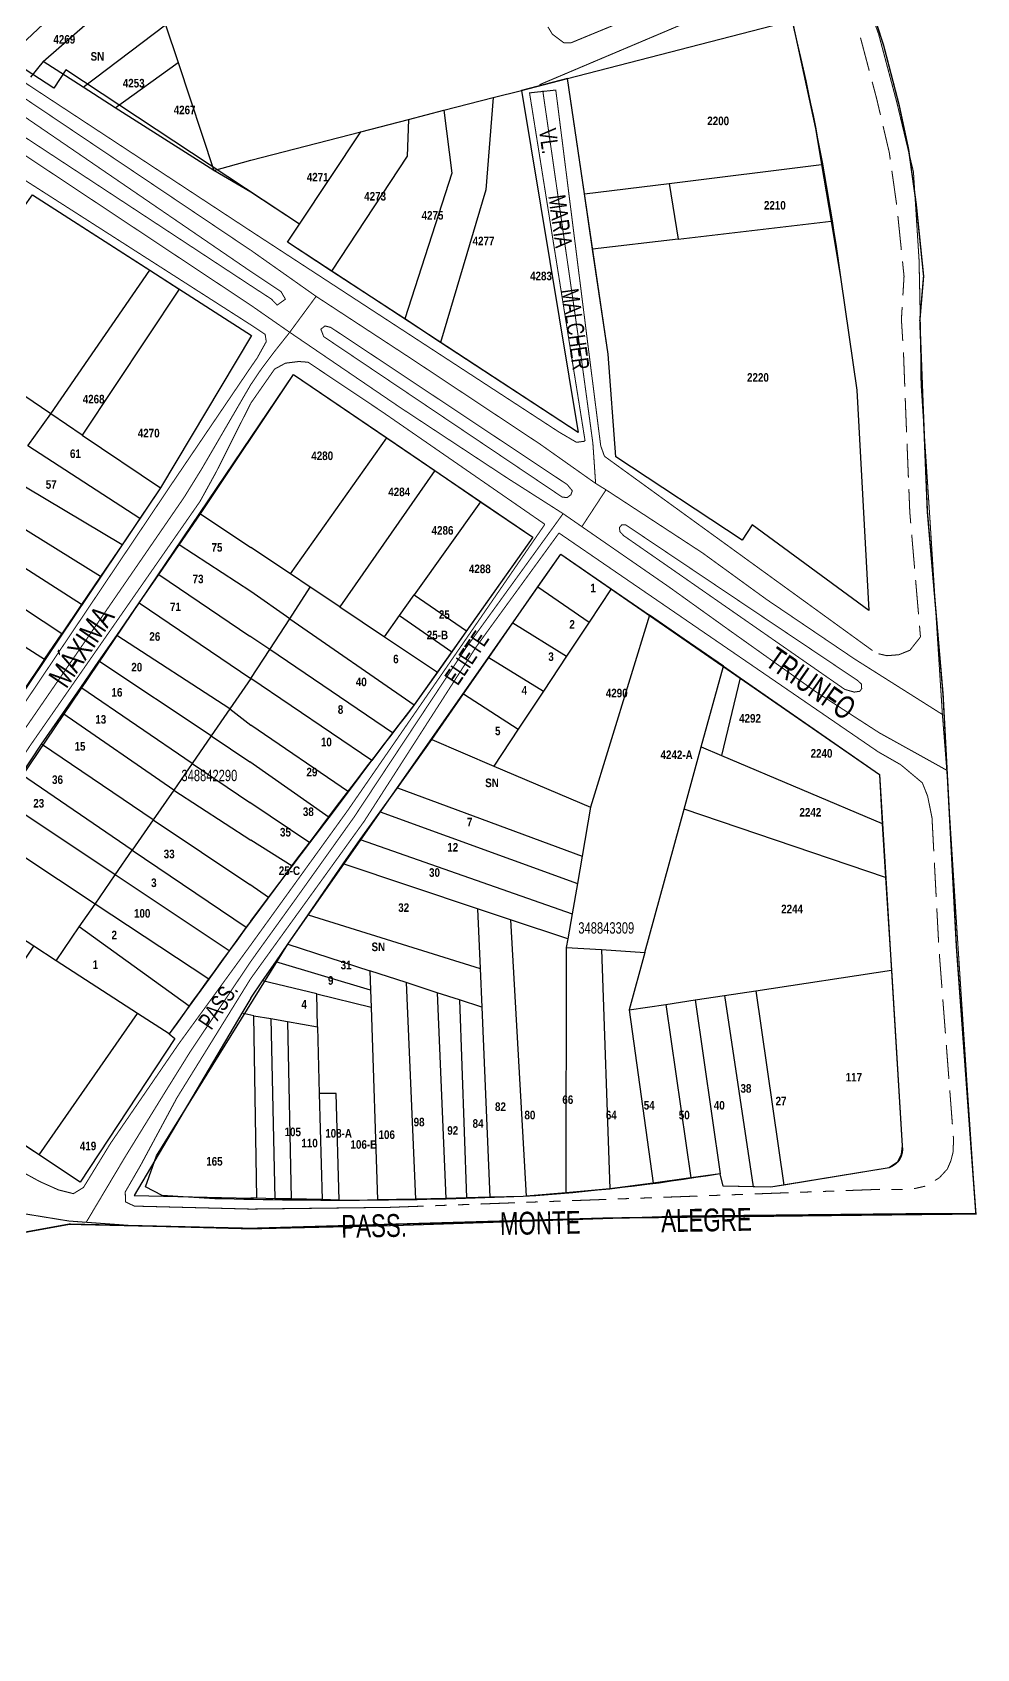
# Model space of a CAD drawing. Extents: x 203136 to 205923, y 4839890 to 4842982.
# Drawn here: x 205757.8 to 205923.3, y 4840331.5 to 4840615 of the extents above; entities that cross this region are included whole.
import ezdxf
from ezdxf.enums import TextEntityAlignment as Align

# ---------------------------------------------------------------- set-up
doc = ezdxf.new("R2010")
doc.units = 0
doc.header["$LTSCALE"] = 1.5
doc.header["$MEASUREMENT"] = 0
for name, pattern in [('TRACO_11', [8, 3, -1, 3, -1]), ('TRACO_13', [8, 5, -1, 1, -1]), ('TRACO_25', [8, 3, -1, 1, -1, 1, -1])]:
    doc.linetypes.add(name, pattern=pattern)
for name, color, linetype in [('CD_MALHA_LOTES', 40, 'CONTINUOUS'), ('CD_TXT_QUADRA', 7, 'CONTINUOUS'), ('LM-LIM-SETOR-FISCAL', 7, 'CONTINUOUS'), ('RU-QUADRAS', 210, 'CONTINUOUS'), ('SV-EIXO-RUA-N-PAV', 6, 'CONTINUOUS'), ('SV-EIXO-RUA-PAV', 20, 'CONTINUOUS'), ('SV-RUA-NAO-PAV-S-GUIA-C-GUIA', 7, 'CONTINUOUS'), ('SV-RUA-PAVIM-S-GUIA-C-GUIA', 7, 'CONTINUOUS'), ('SV-TXT-RUA-N-PAV-S-GUIA-C-GUIA', 7, 'CONTINUOUS'), ('SV-TXT-RUA-PAV-S-GUIA-C-GUIA', 7, 'CONTINUOUS'), ('Th_NmrPort', 1, 'CONTINUOUS')]:
    doc.layers.add(name, color=color, linetype=linetype)
doc.styles.add('ARIAL', font='ARIAL.TTF')
doc.styles.get("Standard").update_dxf_attribs({"font": 'swisscbo.ttf'})
doc.linetypes.add('Limite', pattern='A,20,-3,[130,ltypeshp.shx,S=6.35,R=0,X=0,Y=0],-3,20', length=46)

msp = doc.modelspace()

# ---------------------------------------------------------------- linework, layer by layer
at = {"layer": 'CD_MALHA_LOTES', "linetype": 'Continuous'}
for p, q in [((205851.58, 4840606.89), (205890.95, 4840617.03)), ((205890.95, 4840617.03), (205895.05, 4840598.11)), ((205843.5, 4840604.81), (205851.58, 4840606.89)), ((205854.55, 4840586.64), (205851.58, 4840606.89)), ((205838.54, 4840603.54), (205843.5, 4840604.81)), ((205843.5, 4840604.81), (205853.45, 4840544.82)), ((205823.7, 4840599.72), (205829.89, 4840601.31)), ((205829.89, 4840601.31), (205838.54, 4840603.54)), ((205829.89, 4840601.31), (205831.32, 4840590.31)), ((205838.54, 4840603.54), (205837.28, 4840587.34)), ((205815.35, 4840597.56), (205823.7, 4840599.72)), ((205823.7, 4840599.72), (205823.49, 4840593.27)), ((205796.06, 4840592.59), (205815.35, 4840597.56)), ((205804.62, 4840581.36), (205815.35, 4840597.56)), ((205895.05, 4840598.11), (205896.1, 4840591.82)), ((205823.49, 4840593.27), (205810.21, 4840573.12)), ((205831.32, 4840590.31), (205823.04, 4840564.73)), ((205869.38, 4840588.49), (205896.1, 4840591.82)), ((205896.1, 4840591.82), (205897.76, 4840581.89)), ((205804.62, 4840581.36), (205796.05, 4840586.97)), ((205837.28, 4840587.34), (205829.31, 4840560.62)), ((205854.55, 4840586.64), (205869.38, 4840588.49)), ((205869.38, 4840588.49), (205870.95, 4840578.72)), ((205855.97, 4840576.96), (205854.55, 4840586.64)), ((205802.5, 4840578.17), (205804.62, 4840581.36)), ((205870.95, 4840578.72), (205897.76, 4840581.89)), ((205897.76, 4840581.89), (205899.47, 4840571.65)), ((205870.95, 4840578.72), (205855.97, 4840576.96)), ((205810.21, 4840573.12), (205802.5, 4840578.17)), ((205858.67, 4840558.55), (205855.97, 4840576.96)), ((205823.04, 4840564.73), (205810.21, 4840573.12)), ((205899.47, 4840571.65), (205902.28, 4840552.21)), ((205829.31, 4840560.62), (205823.04, 4840564.73)), ((205853.45, 4840544.82), (205829.31, 4840560.62)), ((205860.03, 4840540.53), (205858.67, 4840558.55)), ((205787.25, 4840530.55), (205803.54, 4840554.98)), ((205803.54, 4840554.98), (205819.89, 4840543.86)), ((205902.28, 4840552.21), (205904.37, 4840513.59)), ((205803.03, 4840520), (205819.89, 4840543.86)), ((205819.89, 4840543.86), (205828.3, 4840538.14)), ((205882.17, 4840525.95), (205860.03, 4840540.53)), ((205828.3, 4840538.14), (205811.68, 4840514.22)), ((205828.3, 4840538.14), (205836.34, 4840532.67)), ((205836.34, 4840532.67), (205824.73, 4840516.36)), ((205836.34, 4840532.67), (205845.47, 4840526.45)), ((205883.93, 4840528.63), (205882.17, 4840525.95)), ((205904.37, 4840513.59), (205883.93, 4840528.63)), ((205803.03, 4840520), (205796.07, 4840524.63)), ((205845.47, 4840526.45), (205833.88, 4840510.02)), ((205846.39, 4840517.75), (205850.39, 4840523.49)), ((205850.39, 4840523.49), (205859.23, 4840517.41)), ((205806.5, 4840517.67), (205803.03, 4840520)), ((205802.92, 4840512.15), (205796.07, 4840516.9)), ((205802.92, 4840512.15), (205806.5, 4840517.67)), ((205811.68, 4840514.22), (205806.5, 4840517.67)), ((205822.14, 4840512.72), (205824.73, 4840516.36)), ((205824.73, 4840516.36), (205833.88, 4840510.02)), ((205842.02, 4840511.44), (205846.39, 4840517.75)), ((205846.39, 4840517.75), (205855.37, 4840511.57)), ((205859.23, 4840517.41), (205855.37, 4840511.57)), ((205859.23, 4840517.41), (205865.97, 4840512.77)), ((205811.68, 4840514.22), (205819.48, 4840509)), ((205799.39, 4840506.73), (205802.92, 4840512.15)), ((205802.92, 4840512.15), (205824.69, 4840497.05)), ((205819.48, 4840509), (205822.14, 4840512.72)), ((205822.14, 4840512.72), (205831.28, 4840506.33)), ((205837.81, 4840505.36), (205842.02, 4840511.44)), ((205842.02, 4840511.44), (205851.42, 4840505.59)), ((205855.37, 4840511.57), (205851.42, 4840505.59)), ((205865.97, 4840512.77), (205855.63, 4840479.08)), ((205872.04, 4840508.59), (205865.97, 4840512.77)), ((205799.39, 4840506.73), (205795.92, 4840509.12)), ((205819.48, 4840509), (205828.77, 4840502.79)), ((205833.88, 4840510.02), (205831.28, 4840506.33)), ((205878.89, 4840503.82), (205872.04, 4840508.59)), ((205796.06, 4840501.65), (205799.39, 4840506.73)), ((205820.91, 4840492.13), (205799.39, 4840506.73)), ((205831.28, 4840506.33), (205828.77, 4840502.79)), ((205833.37, 4840498.97), (205837.81, 4840505.36)), ((205837.81, 4840505.36), (205847.36, 4840499.45)), ((205851.42, 4840505.59), (205847.36, 4840499.45)), ((205828.77, 4840502.79), (205824.69, 4840497.05)), ((205875.01, 4840489.66), (205878.89, 4840503.82)), ((205878.89, 4840503.82), (205881.84, 4840501.77)), ((205817.29, 4840487.3), (205796.06, 4840501.65)), ((205847.36, 4840499.45), (205842.95, 4840492.77)), ((205881.84, 4840501.77), (205878.55, 4840488.17)), ((205881.84, 4840501.77), (205906.22, 4840484.81)), ((205824.69, 4840497.05), (205820.91, 4840492.13)), ((205827.81, 4840490.97), (205833.37, 4840498.97)), ((205833.37, 4840498.97), (205842.95, 4840492.77)), ((205813.19, 4840481.78), (205796.06, 4840493.49)), ((205820.91, 4840492.13), (205817.29, 4840487.3)), ((205821.76, 4840482.51), (205827.81, 4840490.97)), ((205827.81, 4840490.97), (205838.69, 4840486.32)), ((205842.95, 4840492.77), (205838.69, 4840486.32)), ((205872.03, 4840478.78), (205875.01, 4840489.66)), ((205875.01, 4840489.66), (205878.55, 4840488.17)), ((205878.55, 4840488.17), (205906.74, 4840476.23)), ((205809.79, 4840477.28), (205795.92, 4840487.06)), ((205813.19, 4840481.78), (205817.29, 4840487.3)), ((205838.69, 4840486.32), (205855.63, 4840479.08)), ((205818.73, 4840478.27), (205821.76, 4840482.51)), ((205821.76, 4840482.51), (205854.14, 4840470.49)), ((205906.22, 4840484.81), (205906.74, 4840476.23)), ((205806.42, 4840472.83), (205795.92, 4840479.95)), ((205809.79, 4840477.28), (205813.19, 4840481.78)), ((205806.42, 4840472.83), (205809.79, 4840477.28)), ((205815.26, 4840473.41), (205818.73, 4840478.27)), ((205818.73, 4840478.27), (205853.31, 4840465.7)), ((205855.63, 4840479.08), (205854.14, 4840470.49)), ((205865.15, 4840453.63), (205872.03, 4840478.78)), ((205907.32, 4840466.8), (205872.03, 4840478.78)), ((205906.74, 4840476.23), (205907.32, 4840466.8)), ((205803.35, 4840468.76), (205796.07, 4840473.3)), ((205803.35, 4840468.76), (205806.42, 4840472.83)), ((205812.23, 4840469.17), (205815.26, 4840473.41)), ((205815.26, 4840473.41), (205852.38, 4840460.38)), ((205799.17, 4840463.26), (205803.35, 4840468.76)), ((205806.11, 4840460.25), (205812.23, 4840469.17)), ((205835.82, 4840461.29), (205812.23, 4840469.17)), ((205854.14, 4840470.49), (205853.31, 4840465.7)), ((205799.17, 4840463.26), (205795.92, 4840465.52)), ((205853.31, 4840465.7), (205852.38, 4840460.38)), ((205907.32, 4840466.8), (205908.33, 4840450.52)), ((205796.06, 4840459.12), (205799.17, 4840463.26)), ((205802.57, 4840455.09), (205806.11, 4840460.25)), ((205806.11, 4840460.25), (205836.26, 4840450.81)), ((205841.61, 4840459.36), (205835.82, 4840461.29)), ((205835.82, 4840461.29), (205836.26, 4840450.81)), ((205852.38, 4840460.38), (205851.62, 4840456.01)), ((205841.61, 4840459.36), (205844.31, 4840410.87)), ((205851.62, 4840456.01), (205841.61, 4840459.36)), ((205800.44, 4840451.99), (205802.57, 4840455.09)), ((205802.57, 4840455.09), (205816.93, 4840450.42)), ((205851.34, 4840454.39), (205851.27, 4840411.48)), ((205851.36, 4840454.52), (205851.34, 4840454.39)), ((205851.62, 4840456.01), (205851.36, 4840454.52)), ((205851.36, 4840454.52), (205857.52, 4840454.12)), ((205857.52, 4840454.12), (205865.15, 4840453.63)), ((205857.52, 4840454.12), (205858.98, 4840412.15)), ((205798.14, 4840448.63), (205800.44, 4840451.99)), ((205817.04, 4840447.01), (205800.44, 4840451.99)), ((205865.15, 4840453.63), (205862.38, 4840443.54)), ((205796.06, 4840445.59), (205798.14, 4840448.63)), ((205807.62, 4840446.35), (205798.14, 4840448.63)), ((205823.29, 4840448.35), (205816.93, 4840450.42)), ((205816.93, 4840450.42), (205817.04, 4840447.01)), ((205823.29, 4840448.35), (205824.93, 4840410.39)), ((205828.75, 4840446.57), (205823.29, 4840448.35)), ((205836.26, 4840450.81), (205836.55, 4840444.03)), ((205884.55, 4840446.91), (205908.33, 4840450.52)), ((205908.33, 4840450.52), (205910.22, 4840419.74)), ((205807.77, 4840440.61), (205807.62, 4840446.35)), ((205807.62, 4840446.35), (205817.15, 4840444.05)), ((205817.04, 4840447.01), (205817.15, 4840444.05)), ((205828.75, 4840446.57), (205830.27, 4840410.51)), ((205832.62, 4840445.31), (205828.75, 4840446.57)), ((205832.62, 4840445.31), (205833.9, 4840410.6)), ((205836.55, 4840444.03), (205832.62, 4840445.31)), ((205868.82, 4840444.52), (205873.95, 4840445.3)), ((205873.95, 4840445.3), (205879.1, 4840446.08)), ((205873.95, 4840445.3), (205878.35, 4840414.83)), ((205879.1, 4840446.08), (205884.55, 4840446.91)), ((205879.1, 4840446.08), (205884.13, 4840412.55)), ((205884.55, 4840446.91), (205889.46, 4840412.85)), ((205797.11, 4840410.52), (205796.61, 4840442.54)), ((205796.61, 4840442.54), (205799.59, 4840442.03)), ((205817.15, 4840444.05), (205818.3, 4840410.24)), ((205836.55, 4840444.03), (205837.95, 4840410.69)), ((205862.38, 4840443.54), (205868.82, 4840444.52)), ((205862.38, 4840443.54), (205866.57, 4840413.19)), ((205868.82, 4840444.52), (205873.21, 4840414.11)), ((205799.59, 4840442.03), (205802.5, 4840441.52)), ((205799.59, 4840442.03), (205800.3, 4840410.45)), ((205802.5, 4840441.52), (205807.77, 4840440.61)), ((205802.5, 4840441.52), (205803.14, 4840410.4)), ((205807.77, 4840440.61), (205808.08, 4840428.89)), ((205811.05, 4840428.87), (205808.08, 4840428.89)), ((205808.08, 4840428.89), (205808.58, 4840410.28)), ((205811.57, 4840410.22), (205811.05, 4840428.87)), ((205910.22, 4840419.74), (205910.04, 4840418.19)), ((205910.04, 4840418.19), (205909.39, 4840416.83)), ((205873.21, 4840414.11), (205866.57, 4840413.19)), ((205878.35, 4840414.83), (205873.21, 4840414.11)), ((205878.86, 4840412.66), (205878.35, 4840414.83)), ((205907.97, 4840415.86), (205889.46, 4840412.85)), ((205909.39, 4840416.83), (205907.97, 4840415.86)), ((205851.27, 4840411.48), (205844.31, 4840410.87)), ((205858.98, 4840412.15), (205851.27, 4840411.48)), ((205866.57, 4840413.19), (205858.98, 4840412.15)), ((205884.13, 4840412.55), (205878.86, 4840412.66)), ((205887.2, 4840412.48), (205884.13, 4840412.55)), ((205889.46, 4840412.85), (205887.2, 4840412.48)), ((205797.11, 4840410.52), (205796.06, 4840410.54)), ((205800.3, 4840410.45), (205797.11, 4840410.52)), ((205803.14, 4840410.4), (205800.3, 4840410.45)), ((205808.58, 4840410.28), (205803.14, 4840410.4)), ((205811.57, 4840410.22), (205808.58, 4840410.28)), ((205814.77, 4840410.16), (205811.57, 4840410.22)), ((205818.3, 4840410.24), (205814.77, 4840410.16)), ((205824.93, 4840410.39), (205818.3, 4840410.24)), ((205830.27, 4840410.51), (205824.93, 4840410.39)), ((205833.9, 4840410.6), (205830.27, 4840410.51)), ((205837.95, 4840410.69), (205833.9, 4840410.6)), ((205843.83, 4840410.83), (205837.95, 4840410.69)), ((205844.31, 4840410.87), (205843.83, 4840410.83))]:
    msp.add_line(p, q, dxfattribs=at)
at = {"layer": 'CD_MALHA_LOTES', "linetype": 'Continuous', "flags": 128}
for points in [[(205752.95, 4840610.13), (205776.02, 4840631.83)], [(205759.67, 4840609.84), (205777.98, 4840625.9)], [(205766.69, 4840605.37), (205781.14, 4840616.32)], [(205781.14, 4840616.32), (205783.32, 4840609.72)], [(205759.67, 4840609.84), (205757.46, 4840607.15)], [(205766.69, 4840605.37), (205759.67, 4840609.84)], [(205772.33, 4840601.77), (205783.32, 4840609.72)], [(205783.32, 4840609.72), (205789.57, 4840590.77)], [(205772.33, 4840601.77), (205766.69, 4840605.37)], [(205789.57, 4840590.77), (205772.33, 4840601.77)], [(205789.57, 4840590.77), (205796.06, 4840592.59)], [(205796.05, 4840586.97), (205789.57, 4840590.77)], [(205740.42, 4840562.03), (205757.84, 4840586.46)], [(205757.84, 4840586.46), (205778.38, 4840573.25)], [(205761.02, 4840548.09), (205778.38, 4840573.25)], [(205778.38, 4840573.25), (205783.5, 4840569.96)], [(205783.5, 4840569.96), (205766.51, 4840544.37)], [(205761.02, 4840548.09), (205740.42, 4840562.03)], [(205757.02, 4840542.5), (205761.02, 4840548.09)], [(205766.51, 4840544.37), (205761.02, 4840548.09)], [(205776.64, 4840529.74), (205757.02, 4840542.5)], [(205766.51, 4840544.37), (205780.25, 4840535.08)], [(205773.52, 4840525.14), (205753.24, 4840537.2)], [(205780.25, 4840535.08), (205776.64, 4840529.74)], [(205769.75, 4840519.58), (205749.58, 4840532.08)], [(205783.51, 4840525.11), (205787.25, 4840530.55)], [(205787.25, 4840530.55), (205796.07, 4840524.63)], [(205766.41, 4840514.65), (205746.31, 4840527.5)], [(205776.64, 4840529.74), (205773.52, 4840525.14)], [(205773.52, 4840525.14), (205769.75, 4840519.58)], [(205779.94, 4840519.93), (205783.51, 4840525.11)], [(205796.07, 4840516.9), (205783.51, 4840525.11)], [(205762.94, 4840509.53), (205742.9, 4840522.72)], [(205769.75, 4840519.58), (205766.41, 4840514.65)], [(205776.49, 4840514.93), (205779.94, 4840519.93)], [(205779.94, 4840519.93), (205795.92, 4840509.12)], [(205739.54, 4840518.02), (205759.91, 4840505.05)], [(205766.41, 4840514.65), (205762.94, 4840509.53)], [(205772.57, 4840509.24), (205776.49, 4840514.93)], [(205776.49, 4840514.93), (205796.06, 4840501.65)], [(205759.91, 4840505.05), (205762.94, 4840509.53)], [(205769.44, 4840504.69), (205772.57, 4840509.24)], [(205792.39, 4840496.33), (205772.57, 4840509.24)], [(205759.91, 4840505.05), (205755.91, 4840499.03)], [(205766.27, 4840500.1), (205769.44, 4840504.69)], [(205789.15, 4840491.64), (205769.44, 4840504.69)], [(205763.12, 4840495.52), (205766.27, 4840500.1)], [(205785.78, 4840486.76), (205766.27, 4840500.1)], [(205796.06, 4840501.65), (205792.39, 4840496.33)], [(205792.39, 4840496.33), (205789.15, 4840491.64)], [(205792.39, 4840496.33), (205796.06, 4840493.49)], [(205759.42, 4840490.16), (205763.12, 4840495.52)], [(205782.57, 4840482.1), (205763.12, 4840495.52)], [(205789.15, 4840491.64), (205785.78, 4840486.76)], [(205789.15, 4840491.64), (205795.92, 4840487.06)], [(205755.87, 4840484.85), (205759.42, 4840490.16)], [(205778.99, 4840476.9), (205759.42, 4840490.16)], [(205785.78, 4840486.76), (205782.57, 4840482.1)], [(205785.78, 4840486.76), (205795.92, 4840479.95)], [(205775.31, 4840471.57), (205755.87, 4840484.85)], [(205782.57, 4840482.1), (205778.99, 4840476.9)], [(205782.57, 4840482.1), (205796.07, 4840473.3)], [(205772.33, 4840467.25), (205752.79, 4840480.25)], [(205778.99, 4840476.9), (205775.31, 4840471.57)], [(205778.99, 4840476.9), (205795.92, 4840465.52)], [(205768.79, 4840462.11), (205749.28, 4840475.01)], [(205772.33, 4840467.25), (205775.31, 4840471.57)], [(205775.31, 4840471.57), (205795.28, 4840458.04)], [(205768.79, 4840462.11), (205772.33, 4840467.25)], [(205792.29, 4840453.91), (205772.33, 4840467.25)], [(205758.02, 4840454.73), (205750.16, 4840459.81)], [(205766.02, 4840458.1), (205768.79, 4840462.11)], [(205788.72, 4840448.95), (205768.79, 4840462.11)], [(205761.94, 4840452.19), (205766.02, 4840458.1)], [(205785.29, 4840444.19), (205766.02, 4840458.1)], [(205795.28, 4840458.04), (205792.29, 4840453.91)], [(205796.06, 4840459.12), (205795.28, 4840458.04)], [(205741.42, 4840429.81), (205758.02, 4840454.73)], [(205761.94, 4840452.19), (205758.02, 4840454.73)], [(205792.29, 4840453.91), (205788.72, 4840448.95)], [(205776.21, 4840442.95), (205761.94, 4840452.19)], [(205788.72, 4840448.95), (205785.29, 4840444.19)], [(205796.06, 4840445.59), (205794.5, 4840442.96)], [(205758.97, 4840418.17), (205776.21, 4840442.95)], [(205794.5, 4840442.96), (205775.62, 4840411)], [(205781.78, 4840439.34), (205776.21, 4840442.95)], [(205785.29, 4840444.19), (205781.78, 4840439.34)], [(205796.61, 4840442.54), (205794.5, 4840442.96)], [(205782.78, 4840438.57), (205766.16, 4840413.32)], [(205781.78, 4840439.34), (205782.78, 4840438.57)], [(205758.97, 4840418.17), (205741.42, 4840429.81)], [(205766.16, 4840413.32), (205758.97, 4840418.17)], [(205775.62, 4840411), (205796.06, 4840410.54)]]:
    msp.add_lwpolyline(points, dxfattribs=at)
at = {"layer": 'LM-LIM-SETOR-FISCAL', "linetype": 'Limite', "ltscale": 0.1, "flags": 128}
msp.add_lwpolyline([(205796.637551, 4840879.134685, 0.25, 0.25, 0), (205808.48727, 4840856.309356, 0.25, 0.25, 0), (205816.796096, 4840831.429166, 0.25, 0.25, 0), (205829.551494, 4840801.498184, 0.25, 0.25, 0), (205834.603136, 4840789.879406, 0.25, 0.25, 0), (205840.59, 4840778.23, 0.25, 0.25, 0), (205847.483918, 4840761.167439, 0.25, 0.25, 0), (205854.08, 4840746.99, 0.25, 0.25, 0), (205877.51, 4840691.54, 0.25, 0.25, 0), (205884.885858, 4840672.908494, 0.25, 0.25, 0), (205901.13444, 4840629.162311, 0.25, 0.25, 0), (205904.259167, 4840621.03802, 0.25, 0.25, 0), (205906.967264, 4840612.705414, 0.25, 0.25, 0), (205909.675361, 4840602.289656, 0.25, 0.25, 0), (205911.34, 4840594.51, 0.25, 0.25, 0), (205912.69, 4840584.83, 0.25, 0.25, 0), (205913.98, 4840572.23, 0.25, 0.25, 0), (205913.32, 4840564.48, 0.25, 0.25, 0), (205914.03, 4840545.8, 0.25, 0.25, 0), (205913.91, 4840549.03, 0.25, 0.25, 0), (205914.63, 4840531, 0.25, 0.25, 0), (205917.39, 4840498.82, 0.25, 0.25, 0), (205919.73, 4840454.56, 0.25, 0.25, 0), (205923.14, 4840407.79, 0.25, 0.25, 0), (205897.79, 4840407.51, 0.25, 0.25, 0), (205858.91, 4840407.06, 0.25, 0.25, 0), (205796.08, 4840405.24, 0.25, 0.25, 0), (205764.26, 4840405.98, 0.25, 0.25, 0), (205736.74, 4840400.96, 0.25, 0.25, 0), (205726.05, 4840399.81, 0.25, 0.25, 0), (205697.41, 4840396.68, 0.25, 0.25, 0), (205662.09, 4840393.46, 0.25, 0.25, 0), (205636.95, 4840391.19, 0.25, 0.25, 0), (205616.4, 4840390.16, 0.25, 0.25, 0), (205576.04, 4840387.63, 0.25, 0.25, 0), (205567, 4840387.4, 0.25, 0.25, 0), (205549.68, 4840367.85, 0.25, 0.25, 0), (205538.067517, 4840352.483878, 0.25, 0.25, 0), (205492.4, 4840341.86, 0.25, 0.25, 0), (205506.65, 4840286.68, 0.25, 0.25, 0), (205534.31, 4840190.98, 0.25, 0.25, 0), (205544.65, 4840144.32, 0.25, 0.25, 0), (205560.85, 4840102.55, 0.25, 0.25, 0), (205560.78, 4840096.06, 0.25, 0.25, 0), (205552, 4840082.31, 0.25, 0.25, 0), (205542.1, 4840064.81, 0.25, 0.25, 0), (205533.33, 4840045.06, 0.25, 0.25, 0), (205512.8, 4840009.23, 0.25, 0.25, 0), (205504.55, 4839990.93, 0.25, 0.25, 0), (205495.61, 4839960.4, 0.25, 0.25, 0), (205494.7, 4839946.99, 0.25, 0.25, 0), (205488.84, 4839943.92, 0.25, 0.25, 0), (205481.22, 4839947.04, 0.25, 0.25, 0), (205441.48, 4839954.26, 0.25, 0.25, 0), (205421.36, 4839957.89, 0.25, 0.25, 0), (205314.35, 4839973.26, 0.25, 0.25, 0), (205291.86, 4839974.37, 0.25, 0.25, 0), (205200.91, 4839976.33, 0.25, 0.25, 0), (205183.28, 4839976.72, 0.25, 0.25, 0), (205166.57, 4839976.23, 0.25, 0.25, 0), (205097.95, 4839974.93, 0.25, 0.25, 0), (205037.73, 4839972.91, 0.25, 0.25, 0), (204995.55, 4839971.58, 0.25, 0.25, 0), (204940.72, 4839991.63, 0.25, 0.25, 0), (204932.09, 4839998.44, 0.25, 0.25, 0), (204928.74, 4839994.95, 0.25, 0.25, 0), (204913.47, 4839976.19, 0.25, 0.25, 0), (204908.3, 4839968.72, 0.25, 0.25, 0), (204905.09, 4839962.5, 0.25, 0.25, 0), (204893.29, 4839968.65, 0.25, 0.25, 0), (204883.26, 4839970.95, 0.25, 0.25, 0), (204868.8, 4839976.99, 0.25, 0.25, 0), (204861.053542, 4839982.681503, 0.25, 0.25, 0), (204800.909102, 4839981.356998, 0.25, 0.25, 0), (204731.877092, 4839979.439442, 0.25, 0.25, 0), (204696.03, 4839979.76, 0.25, 0.25, 0), (204664.74, 4839978.06, 0.25, 0.25, 0), (204636.84, 4839977.55, 0.25, 0.25, 0), (204557.699106, 4839978.800257, 0.25, 0.25, 0), (204516.152063, 4839974.32596, 0.25, 0.25, 0), (204352.520633, 4839956.428773, 0.25, 0.25, 0), (204250.25099, 4839944.923438, 0.25, 0.25, 0), (204195.281056, 4839939.809956, 0.25, 0.25, 0), (204097.805302, 4839928.943806, 0.25, 0.25, 0), (204039.000257, 4839922.551953, 0.25, 0.25, 0), (204030.690849, 4839922.551953, 0.25, 0.25, 0), (203988.15, 4839917.93, 0.18, 0.18, 0), (203988.14, 4839917.59, 0.25, 0.25, 0), (203919.472612, 4839909.768248, 0.25, 0.25, 0), (203890.070089, 4839906.572321, 0.25, 0.25, 0), (203815.393881, 4839897.540816, 0.25, 0.25, 0), (203772.628171, 4839890.109255, 0.25, 0.25, 0), (203777.302692, 4839897.541428, 0.25, 0.25, 0), (203783.27, 4839903.66, 0.25, 0.25, 0), (203892.75, 4840066.08, 0.25, 0.25, 0), (203872.83, 4840076.81, 0.25, 0.25, 0), (203836.8, 4840099.66, 0.25, 0.25, 0), (203772.86, 4840143.28, 0.25, 0.25, 0), (203681.29, 4840204.82, 0.25, 0.25, 0), (203664.64, 4840215.67, 0.25, 0.25, 0), (203605.82, 4840255.28, 0.25, 0.25, 0), (203559.67, 4840284.61, 0.25, 0.25, 0), (203528.03, 4840306, 0.25, 0.25, 0), (203497.1, 4840325.04, 0.25, 0.25, 0), (203475.133068, 4840329.93495, 0.25, 0.25, 0)], format="xyseb", dxfattribs=at)
at = {"layer": 'LM-LIM-SETOR-FISCAL', "const_width": 0.25}
for points in [[(205796.08, 4840405.24), (205858.91, 4840407.06), (205897.79, 4840407.51), (205923.14, 4840407.79)], [(205796.053224, 4840405.24), (205796.08, 4840405.24)]]:
    msp.add_lwpolyline(points, dxfattribs=at)
at = {"layer": 'LM-LIM-SETOR-FISCAL', "ltscale": 0.1}
msp.add_lwpolyline([(205796.08, 4840405.24, 0.18, 0.18, 0), (205796.053224, 4840405.24, 0.25, 0.25, 0)], format="xyseb", close=True, dxfattribs=at)
at = {"layer": 'RU-QUADRAS', "color": 6, "linetype": 'Continuous'}
msp.add_lwpolyline([(205885.72, 4840636.77, -0.0356602287), (205899.47, 4840571.65), (205902.28, 4840552.21), (205904.37, 4840513.59), (205883.93, 4840528.63), (205882.17, 4840525.95), (205860.03, 4840540.53), (205858.67, 4840558.55), (205851.58, 4840606.89), (205843.5, 4840604.81), (205853.45, 4840544.82), (205802.5, 4840578.17), (205804.62, 4840581.36), (205763.65, 4840608.39), (205761.53, 4840605.2), (205748.76, 4840613.5), (205749.96, 4840615.07)], format="xyb", dxfattribs=at)
for points in [[(205680.64, 4840471.45), (205696.98, 4840495.32, -0.0111825199), (205740.42, 4840562.03), (205757.84, 4840586.46), (205796.18, 4840561.8), (205780.25, 4840535.08), (205719.55, 4840444.78)], [(205725.92, 4840440.09), (205803.54, 4840554.98), (205845.47, 4840526.45), (205824.72, 4840497.03, 0.0107230737), (205781.78, 4840439.34), (205782.78, 4840438.57), (205766.16, 4840413.32)], [(205777.62, 4840412.54), (205779.57, 4840417.98), (205802.57, 4840455.09), (205850.39, 4840523.49), (205906.22, 4840484.81), (205910.22, 4840419.74, -0.3614391987), (205907.97, 4840415.86), (205887.2, 4840412.48), (205878.86, 4840412.66), (205878.35, 4840414.83, -0.0255342055), (205843.83, 4840410.83, -0.017129513), (205789.78, 4840410.44), (205780.55, 4840411)]]:
    msp.add_lwpolyline(points, format="xyb", close=True, dxfattribs=at)
at = {"layer": 'SV-EIXO-RUA-N-PAV', "const_width": 0.18, "flags": 128}
for points in [[(205856.5, 4840535.88), (205856.02, 4840542.93), (205853.87, 4840558.73), (205847.24, 4840604.76)], [(205850.8, 4840530.58), (205833.73, 4840506.97), (205814.14, 4840477.32), (205804.08, 4840463.2), (205797.73, 4840454.38), (205796.06, 4840452.04)], [(205820.9, 4840405.73), (205822.56, 4840405.77), (205871.82, 4840407.42), (205912.59, 4840407.84), (205923.14, 4840407.84)]]:
    msp.add_lwpolyline(points, dxfattribs=at)
at = {"layer": 'SV-EIXO-RUA-N-PAV', "const_width": 0.18}
msp.add_lwpolyline([(205774.017167, 4840417.720456), (205781.19765, 4840429.377084), (205785.580543, 4840436.417688), (205796.06, 4840452.04)], dxfattribs=at)
at = {"layer": 'SV-EIXO-RUA-PAV', "const_width": 0.18}
for points in [[(205923.154818, 4840407.835135), (205923.14, 4840407.84), (205921.73, 4840428.54), (205920.01, 4840454.66), (205918.04, 4840485.58), (205917.27, 4840495.36), (205916.45, 4840508.13), (205915.12, 4840529.09), (205913.53, 4840553.37), (205913.39, 4840565.24), (205913.18, 4840575.1), (205912.2, 4840590.51), (205909.28, 4840602.72), (205906.1, 4840614.66), (205901.32, 4840627.93), (205895.09, 4840646.1), (205888.46, 4840663.88), (205878.37, 4840690.68), (205853.96, 4840746), (205843.88, 4840770.54), (205840.59, 4840778.23), (205828.23, 4840805.57), (205802.22, 4840866.06), (205796.03, 4840878.89)], [(205705.58798, 4840637.026564), (205721.962544, 4840626.606386), (205796.042124, 4840576.782177)], [(205701.257692, 4840630.383707), (205717.759447, 4840619.163402), (205796.07, 4840567.13)], [(205796.06, 4840405.15), (205775.788975, 4840405.690815), (205764.225599, 4840406.530092), (205752.195959, 4840408.488406), (205742.497644, 4840415.855395), (205730.281497, 4840423.875156), (205716.583397, 4840432.44434), (205676.27194, 4840459.730368), (205664.257104, 4840467.590541), (205638.150102, 4840483.928471), (205630.065353, 4840484.714488), (205610.527517, 4840497.897701), (205583.280601, 4840515.990963), (205564.882063, 4840528.001582), (205554.272899, 4840534.746632), (205546.167555, 4840539.8707), (205515.88897, 4840558.876335)], [(205796.06, 4840553.19), (205787.498324, 4840538.48113), (205784.401479, 4840533.46719), (205755.165786, 4840490.922437), (205742.704671, 4840471.972694), (205721.616631, 4840440.78304), (205716.458152, 4840432.529115)], [(205767.227723, 4840406.312196), (205774.017167, 4840417.720456)]]:
    msp.add_lwpolyline(points, dxfattribs=at)
at = {"layer": 'SV-EIXO-RUA-PAV', "const_width": 0.18, "flags": 128}
for points in [[(205796.06, 4840576.78), (205807.52, 4840568.68), (205824.31, 4840557.68), (205846.72, 4840542.8), (205856.5, 4840535.88), (205858.32, 4840534.76), (205875.25, 4840523.68), (205886.49, 4840515.51), (205901.88, 4840505.09), (205917.27, 4840495.36)], [(205807.52, 4840568.68), (205802.89, 4840562.38), (205800.06, 4840558.8), (205797.91, 4840555.93), (205796.06, 4840553.19)], [(205796.07, 4840567.13), (205802.89, 4840562.38), (205822.15, 4840549.26), (205841.02, 4840536.82), (205850.8, 4840530.58), (205854.09, 4840528.3), (205869.34, 4840517.74), (205880.22, 4840509.93), (205895.17, 4840499.29), (205906.21, 4840492.15), (205918.04, 4840485.58)], [(205858.32, 4840534.76), (205854.09, 4840528.3)], [(205796.06, 4840405.15), (205820.9, 4840405.73)]]:
    msp.add_lwpolyline(points, dxfattribs=at)
at = {"layer": 'SV-RUA-NAO-PAV-S-GUIA-C-GUIA', "linetype": 'TRACO_25', "const_width": 0.18, "flags": 128}
for points in [[(205854.66, 4840543.29), (205852.22, 4840558.54), (205844.92, 4840604.37), (205849.52, 4840604.86), (205855.36, 4840558.54), (205857.39, 4840542.48)], [(205858.05, 4840540.64), (205857.39, 4840542.48)]]:
    msp.add_lwpolyline(points, dxfattribs=at)
at = {"layer": 'SV-RUA-NAO-PAV-S-GUIA-C-GUIA', "linetype": 'TRACO_13', "const_width": 0.18, "flags": 128}
for points in [[(205796.06, 4840454.95), (205813.11, 4840478.61), (205833.33, 4840507.93), (205847.61, 4840528.71)], [(205796.06, 4840449.05), (205815.96, 4840476.66), (205835.63, 4840507.31), (205850.08, 4840527.18)]]:
    msp.add_lwpolyline(points, dxfattribs=at)
at = {"layer": 'SV-RUA-NAO-PAV-S-GUIA-C-GUIA', "linetype": 'TRACO_25', "const_width": 0.18}
for points in [[(205771.53, 4840420.22), (205783.42, 4840437.57), (205796.06, 4840454.95)], [(205796.06, 4840449.05), (205783.12, 4840428.13), (205776.74, 4840416.26)]]:
    msp.add_lwpolyline(points, dxfattribs=at)
at = {"layer": 'SV-RUA-NAO-PAV-S-GUIA-C-GUIA', "const_width": 0.18}
for points in [[(205915.982515, 4840413.639567), (205916.771606, 4840414.154142)], [(205916.771606, 4840414.154142), (205917.485694, 4840414.934747)], [(205917.485694, 4840414.934747), (205918.14, 4840415.65)], [(205918.14, 4840415.65), (205918.1401, 4840415.6501)], [(205880.34949, 4840411.134446), (205882.348139, 4840411.207928)], [(205884.346789, 4840411.281409), (205890.342738, 4840411.501854)], [(205892.341388, 4840411.575335), (205894.340037, 4840411.648817)], [(205896.338687, 4840411.722298), (205898.337337, 4840411.79578)], [(205900.335986, 4840411.869262), (205906.331935, 4840412.089706)], [(205908.331873, 4840412.074962), (205910.331816, 4840412.059863)], [(205912.314502, 4840412.203641), (205914.264552, 4840412.647831)], [(205820.39, 4840408.93), (205826.385949, 4840409.150445)], [(205828.384599, 4840409.223926), (205830.383248, 4840409.297408)], [(205832.381898, 4840409.370889), (205834.380548, 4840409.444371)], [(205836.379197, 4840409.517852), (205842.375146, 4840409.738297)], [(205844.373796, 4840409.811778), (205846.372446, 4840409.88526)], [(205848.371095, 4840409.958742), (205850.369745, 4840410.032223)], [(205852.368395, 4840410.105705), (205858.364344, 4840410.326149)], [(205860.362993, 4840410.399631), (205862.361643, 4840410.473112)], [(205864.360293, 4840410.546594), (205866.358942, 4840410.620075)], [(205868.357592, 4840410.693557), (205874.353541, 4840410.914002)], [(205876.35219, 4840410.987483), (205878.35084, 4840411.060965)]]:
    msp.add_lwpolyline(points, dxfattribs=at)
at = {"layer": 'SV-RUA-PAVIM-S-GUIA-C-GUIA', "linetype": 'TRACO_11', "const_width": 0.18, "flags": 128}
for points in [[(205848.14, 4840615.94), (205848.93, 4840614.65), (205850.92, 4840613.16), (205852.17, 4840613.14), (205864.38, 4840618.18), (205865.09, 4840620.08), (205864.96, 4840621.24), (205863.06, 4840626.28), (205862.27, 4840627.41), (205859.62, 4840628.17), (205857.41, 4840634.58), (205857.26, 4840634.58), (205858.61, 4840637.26), (205853.7, 4840648.86), (205851.77, 4840649.45), (205850.8, 4840650.21), (205849.67, 4840653.8), (205843.65, 4840670.04), (205844.08, 4840671.48), (205844.68, 4840674.51), (205846.88, 4840678.24), (205849.11, 4840681.19)], [(205846.67, 4840605.8), (205884.69, 4840621.9), (205888.65, 4840623.64), (205891.95, 4840624.26), (205894.35, 4840624.15), (205897.6, 4840623.36), (205899.99, 4840622.31)], [(205796.06, 4840573.05), (205801.37, 4840569.51), (205802.14, 4840568.19), (205800.69, 4840567.15), (205799.69, 4840568.2), (205796.06, 4840570.57)], [(205796.06, 4840563.7), (205798.59, 4840562.02), (205798.78, 4840560.74), (205797.49, 4840558.42), (205797.17, 4840557.85), (205796.06, 4840556.25)], [(205796.06, 4840408.63), (205820.39, 4840408.93)]]:
    msp.add_lwpolyline(points, dxfattribs=at)
at = {"layer": 'SV-RUA-PAVIM-S-GUIA-C-GUIA', "linetype": 'Continuous', "const_width": 0.18}
for points in [[(205729.26, 4840624.5), (205757.08, 4840605.77), (205796.06, 4840580.14)], [(205796.06, 4840573.05), (205726.14, 4840620.91)], [(205724.09, 4840617.9), (205796.06, 4840570.57)], [(205756.56, 4840589.01), (205796.06, 4840563.7)], [(205782.35, 4840536), (205752.27, 4840491.17), (205740.65, 4840473.4), (205719.58, 4840442.48), (205717.28, 4840440.66), (205714.76, 4840441.2), (205677.99, 4840465.56), (205677.17, 4840467.64), (205678.11, 4840470.53)], [(205771.53, 4840420.22), (205766.75, 4840412.42), (205764.98, 4840411.33), (205762.37, 4840411.99), (205759.08, 4840413.46), (205755.72, 4840415.31), (205724.25, 4840434.98), (205722.93, 4840436.96), (205723.82, 4840439.57), (205745.14, 4840471.29), (205757.34, 4840489.81), (205787.17, 4840532.72)]]:
    msp.add_lwpolyline(points, dxfattribs=at)
at = {"layer": 'SV-RUA-PAVIM-S-GUIA-C-GUIA', "const_width": 0.18}
for points in [[(205902.915096, 4840614.047538), (205904.451771, 4840608.247656)], [(205904.963996, 4840606.314362), (205905.732334, 4840603.414421)], [(205905.732334, 4840603.414421), (205905.76, 4840603.31)], [(205905.76, 4840603.31), (205906.41988, 4840600.494315)], [(205906.876232, 4840598.547075), (205907.788936, 4840594.652595)], [(205907.788936, 4840594.652595), (205907.97, 4840593.88)], [(205907.97, 4840593.88), (205908.137968, 4840592.685278)], [(205908.416414, 4840590.704756), (205909.25175, 4840584.76319)], [(205909.468254, 4840582.775148), (205910.078816, 4840576.806294)], [(205910.282337, 4840574.816676), (205910.485857, 4840572.827058)], [(205910.485857, 4840572.827058), (205910.55, 4840572.2)], [(205910.55, 4840572.2), (205910.345346, 4840568.836551)], [(205910.102409, 4840564.843935), (205910.09, 4840564.64)], [(205910.09, 4840564.64), (205910.324402, 4840560.851557)], [(205910.223877, 4840566.840243), (205910.102409, 4840564.843935)], [(205910.447912, 4840558.855374), (205910.46, 4840558.66)], [(205910.46, 4840558.66), (205910.680105, 4840552.859923)], [(205910.755948, 4840550.861361), (205910.79387, 4840549.862081)], [(205910.79387, 4840549.862081), (205910.83, 4840548.91)], [(205910.83, 4840548.91), (205910.993098, 4840544.866054)], [(205911.073696, 4840542.867678), (205911.315488, 4840536.872552)], [(205905.02, 4840506.57), (205858.05, 4840540.64)], [(205911.396086, 4840534.874177), (205911.557281, 4840530.877426)], [(205911.557281, 4840530.877426), (205911.56, 4840530.81)], [(205911.56, 4840530.81), (205911.724789, 4840528.88452)], [(205906.05, 4840488.79), (205850.08, 4840527.18)], [(205911.895333, 4840526.891804), (205912.406964, 4840520.913658)], [(205912.577507, 4840518.920942), (205913.089138, 4840512.942796)], [(205913.259682, 4840510.950081), (205913.344954, 4840509.953723)], [(205913.43, 4840508.96), (205911.581566, 4840506.62678), (205909.637009, 4840505.837199), (205907.55, 4840505.67), (205906.073721, 4840506.010055)], [(205913.344954, 4840509.953723), (205913.43, 4840508.96)], [(205910, 4840486.53), (205906.05, 4840488.79)], [(205913.76, 4840483.37), (205910, 4840486.53)], [(205914.68, 4840481.05), (205913.76, 4840483.37)], [(205915.45, 4840477.24), (205914.68, 4840481.05)], [(205915.497309, 4840476.345822), (205915.45, 4840477.24)], [(205915.761478, 4840471.352805), (205915.497309, 4840476.345822)], [(205916.184149, 4840463.363979), (205915.867146, 4840469.355599)], [(205916.60682, 4840455.375152), (205916.289817, 4840461.366772)], [(205917.193199, 4840447.396914), (205916.735743, 4840453.37945)], [(205917.803142, 4840439.4202), (205917.345685, 4840445.402735)], [(205918.413084, 4840431.443485), (205917.955627, 4840437.426021)], [(205919.023026, 4840423.466771), (205918.565569, 4840429.449307)], [(205919.129746, 4840418.559605), (205919.21702, 4840420.47511)], [(205919.23, 4840420.76), (205919.175511, 4840421.472592)], [(205919.21702, 4840420.47511), (205919.23, 4840420.76)], [(205919.23, 4840420.76), (205919.2301, 4840420.7601)], [(205918.532617, 4840416.569702), (205918.75754, 4840417.096581)], [(205918.75754, 4840417.096581), (205919.109404, 4840418.479644)], [(205919.109404, 4840418.479644), (205919.129746, 4840418.559605)], [(205918.14, 4840415.65), (205918.532617, 4840416.569702)]]:
    msp.add_lwpolyline(points, dxfattribs=at)
at = {"layer": 'SV-RUA-PAVIM-S-GUIA-C-GUIA', "linetype": 'Continuous', "const_width": 0.18, "flags": 128}
for points in [[(205854.66, 4840543.29), (205853.15, 4840543.09), (205850.16, 4840544.84), (205829.24, 4840558.49), (205796.06, 4840580.14)], [(205796.06, 4840549.93), (205800.24, 4840555.93), (205802.15, 4840556.97), (205804.51, 4840557.26), (205806.11, 4840557.13), (205819.02, 4840548.49), (205847.61, 4840528.71)]]:
    msp.add_lwpolyline(points, dxfattribs=at)
for points in [[(205810.08, 4840563.24), (205809.07, 4840563.49), (205808.35, 4840562.93), (205808.85, 4840561.62), (205813.56, 4840558.45), (205850.67, 4840533.47), (205851.52, 4840533.4), (205852.16, 4840533.89), (205852.42, 4840534.58), (205851.52, 4840535.68), (205817.28, 4840558.46)], [(205861.4, 4840526.73), (205860.77, 4840527.42), (205860.66, 4840528.12), (205861.07, 4840528.61), (205861.77, 4840528.62), (205902.41, 4840501.32), (205903.07, 4840500.71), (205903.13, 4840499.88), (205902.77, 4840499.42), (205901.82, 4840499.29), (205900.18, 4840499.75), (205866.87, 4840522.93)]]:
    msp.add_lwpolyline(points, close=True, dxfattribs=at)
at = {"layer": 'SV-RUA-PAVIM-S-GUIA-C-GUIA', "linetype": 'TRACO_11', "const_width": 0.18}
for points in [[(205796.06, 4840556.25), (205782.35, 4840536)], [(205787.17, 4840532.72), (205789.99, 4840537.86), (205796.06, 4840549.93)], [(205796.06, 4840408.63), (205775.66, 4840409.15), (205774.12, 4840409.89), (205774.07, 4840411.64), (205776.74, 4840416.26)]]:
    msp.add_lwpolyline(points, dxfattribs=at)

# ---------------------------------------------------------------- texts
at = {"layer": 'CD_TXT_QUADRA', "style": 'ARIAL', "width": 0.7}
msp.add_text('348842290', height=2, dxfattribs=at).set_placement((205783.913897, 4840483.663295))
at = {"layer": 'CD_TXT_QUADRA', "linetype": 'Continuous', "style": 'ARIAL', "width": 0.7}
msp.add_text('348843309', height=2, dxfattribs=at).set_placement((205853.47, 4840456.93))
at = {"layer": 'SV-TXT-RUA-N-PAV-S-GUIA-C-GUIA', "style": 'ARIAL', "width": 0.7}
for s, height, rotation, p in [('VL.         MARIA         MALCHER', 3, 278, (205846.56, 4840597.89)), ('ELIETE', 3, 56, (205832.33, 4840500.27)), ('PASS.', 3, 56, (205789.154206, 4840439.885756)), ('PASS.               MONTE             ALEGRE', 4, 1, (205811.95, 4840403.59))]:
    msp.add_text(s, height=height, rotation=rotation, dxfattribs=at).set_placement(p)
at = {"layer": 'SV-TXT-RUA-PAV-S-GUIA-C-GUIA', "style": 'ARIAL', "width": 0.7}
for s, rotation, p in [('MÁXIMA', 56, (205763.73, 4840499.74)), ('TRIUNFO', 325, (205885.977949, 4840504.132417))]:
    msp.add_text(s, height=4, rotation=rotation, dxfattribs=at).set_placement(p)
at = {"layer": 'Th_NmrPort', "color": 1}
for s, p in [('4269', (205761.47848, 4840613.75406)), ('SN', (205767.989715, 4840610.768972)), ('4253', (205773.639715, 4840606.068972)), ('4267', (205782.558554, 4840601.377271)), ('2200', (205876.068554, 4840599.457271)), ('4271', (205805.888554, 4840589.587271)), ('4273', (205815.948554, 4840586.237271)), ('2210', (205885.998554, 4840584.657271)), ('4275', (205826.008554, 4840582.887271)), ('4277', (205834.948554, 4840578.407271)), ('4283', (205845.018554, 4840572.257271)), ('2220', (205883.038554, 4840554.467271)), ('4268', (205766.619207, 4840550.663466)), ('4270', (205776.269207, 4840544.703466)), ('61', (205764.384482, 4840541.093568)), ('4280', (205806.678554, 4840540.727271)), ('57', (205760.134482, 4840535.693568)), ('4284', (205820.168554, 4840534.397271)), ('4286', (205827.758554, 4840527.647271)), ('75', (205789.184482, 4840524.663568)), ('73', (205785.874482, 4840519.133568)), ('4288', (205834.298554, 4840520.897271)), ('1', (205855.588554, 4840517.557271)), ('71', (205781.924482, 4840514.243568)), ('25', (205829.028554, 4840512.887271)), ('2', (205851.898554, 4840511.167271)), ('26', (205778.294482, 4840509.033568)), ('25-B', (205826.918554, 4840509.297271)), ('6', (205821.018554, 4840505.087271)), ('3', (205848.208554, 4840505.507271)), ('20', (205775.134482, 4840503.663568)), ('16', (205771.664482, 4840499.243568)), ('40', (205814.478554, 4840501.077271)), ('4', (205843.538554, 4840499.607271)), ('4290', (205858.288554, 4840499.117271)), ('8', (205811.318554, 4840496.227271)), ('13', (205768.824482, 4840494.503568)), ('4292', (205881.648554, 4840494.687271)), ('10', (205808.358554, 4840490.537271)), ('5', (205838.868554, 4840492.477271)), ('15', (205765.184482, 4840489.773568)), ('4242-A', (205867.878554, 4840488.297271)), ('2240', (205894.178554, 4840488.547271)), ('29', (205805.828554, 4840485.257271)), ('36', (205761.244482, 4840483.933568)), ('SN', (205837.148554, 4840483.377271)), ('23', (205757.953636, 4840479.795738)), ('38', (205805.198554, 4840478.307271)), ('7', (205833.948554, 4840476.497271)), ('2242', (205892.218554, 4840478.217271)), ('35', (205801.188554, 4840474.717271)), ('33', (205780.814482, 4840470.903568)), ('12', (205830.508554, 4840472.077271)), ('25-C', (205800.978554, 4840467.967271)), ('30', (205827.308554, 4840467.647271)), ('3', (205778.604482, 4840465.853568)), ('32', (205821.908554, 4840461.497271)), ('100', (205775.604482, 4840460.483568)), ('2244', (205889.018554, 4840461.257271)), ('2', (205771.664482, 4840456.693568)), ('SN', (205817.228554, 4840454.617271)), ('1', (205768.344482, 4840451.483568)), ('31', (205811.828554, 4840451.417271)), ('9', (205809.608554, 4840448.717271)), ('4', (205804.938554, 4840444.537271)), ('117', (205900.328554, 4840431.757271)), ('66', (205850.668554, 4840427.817271)), ('38', (205881.888554, 4840429.787271)), ('27', (205888.038554, 4840427.577271)), ('82', (205838.868554, 4840426.587271)), ('80', (205844.028554, 4840425.117271)), ('64', (205858.288554, 4840425.117271)), ('54', (205864.928554, 4840426.837271)), ('50', (205871.078554, 4840425.117271)), ('40', (205877.218554, 4840426.837271)), ('105', (205801.988554, 4840422.167271)), ('108-A', (205809.118554, 4840421.917271)), ('98', (205824.608554, 4840423.887271)), ('92', (205830.508554, 4840422.407271)), ('84', (205834.938554, 4840423.637271)), ('419', (205766.116432, 4840419.694482)), ('110', (205804.938554, 4840420.197271)), ('106-B', (205813.548554, 4840419.957271)), ('106', (205818.458554, 4840421.677271)), ('165', (205788.258554, 4840416.997271))]:
    msp.add_text(s, height=1.5, dxfattribs=at).set_placement(p, align=Align.MIDDLE_LEFT)

doc.saveas('drawing.dxf')
